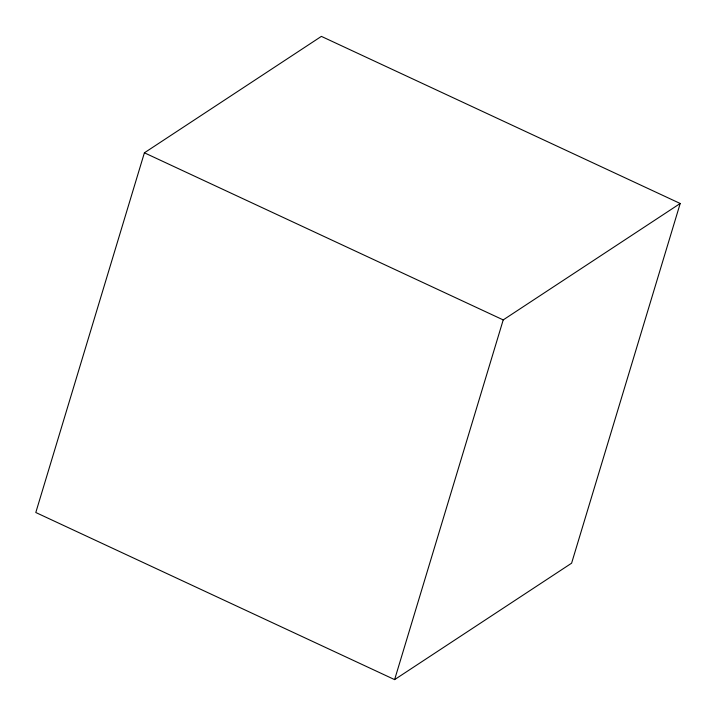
<?xml version="1.0" encoding="UTF-8"?>
<svg xmlns="http://www.w3.org/2000/svg" width="716" height="716" viewBox="0 0 716 716"><rect width="100%" height="100%" fill="white"/><g stroke="black" fill="none" stroke-linecap="round" stroke-linejoin="round"><path stroke-width="1.07" d="M144.399 152.803L35.8 512.513L394.614 679.618L571.601 563.197L680.2 203.487L321.386 36.382L144.399 152.803L503.214 319.909L680.2 203.487M394.614 679.618L503.214 319.909"/></g></svg>
